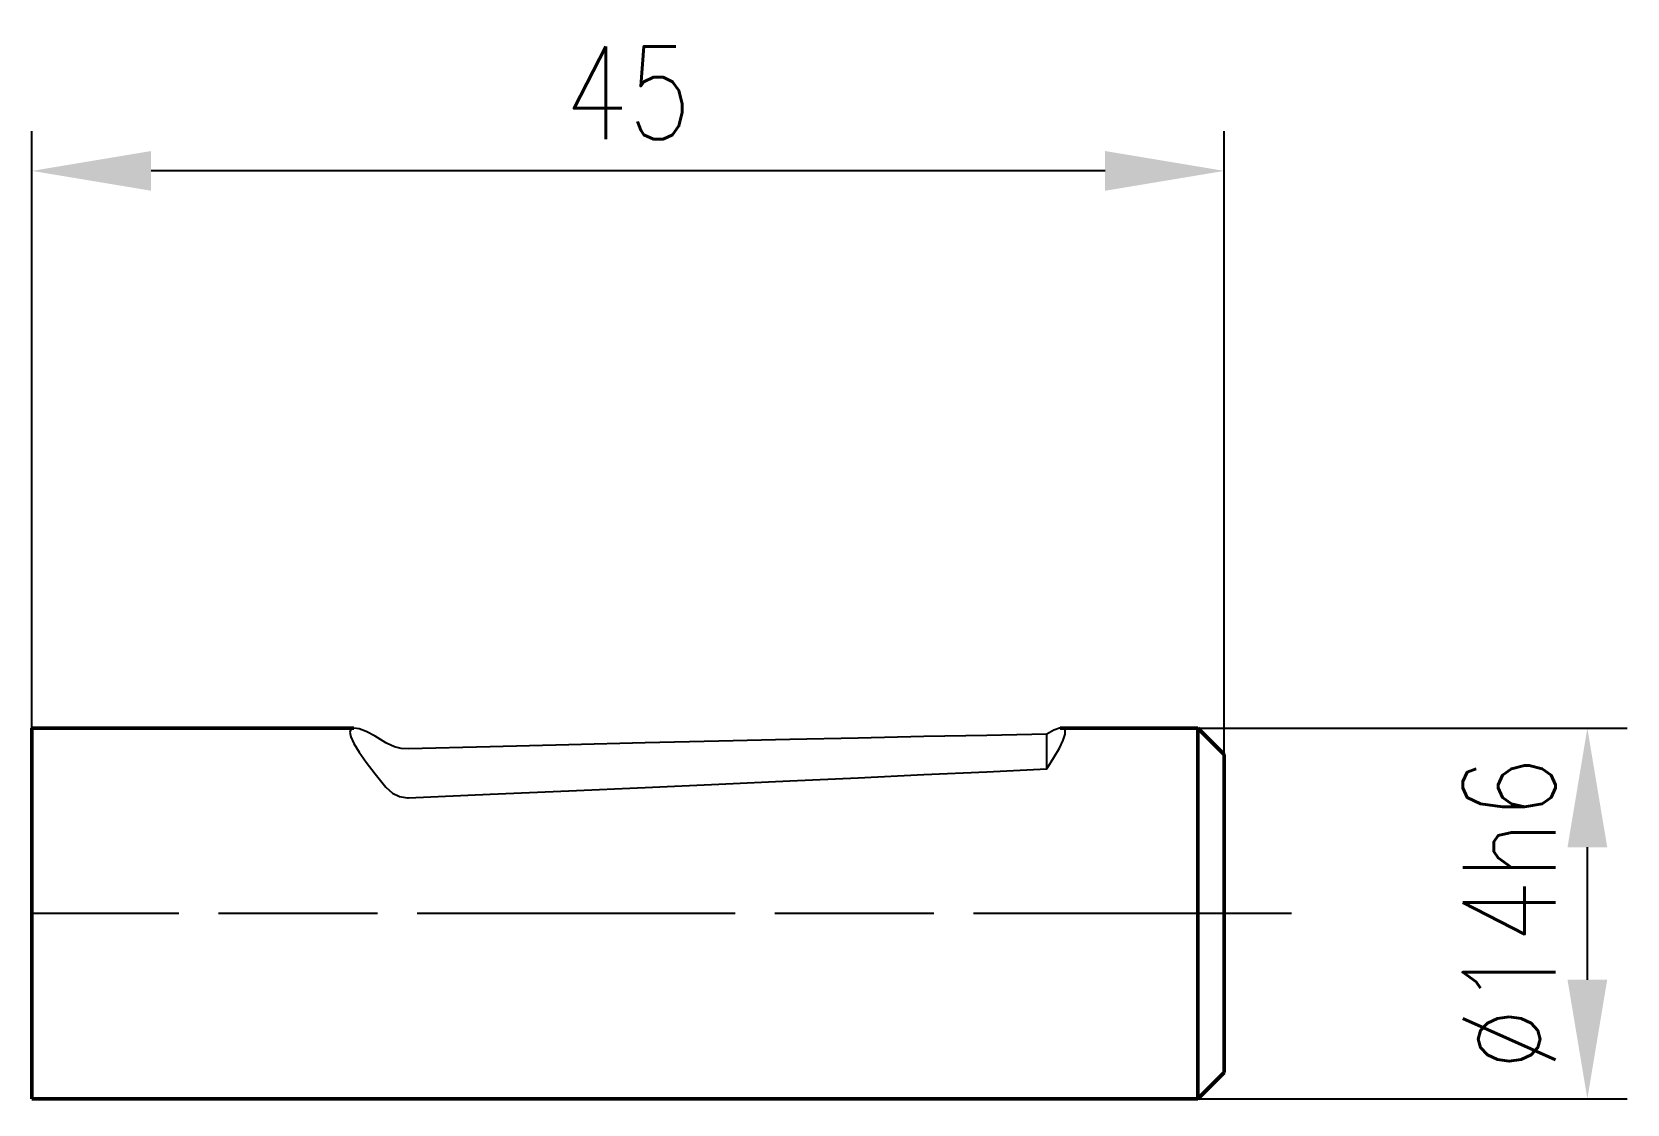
# Model space of a CAD drawing. Header units: millimetres. Extents: x 0 to 60.2, y -7.2 to 33.3.
import ezdxf

# ---------------------------------------------------------------- set-up
doc = ezdxf.new("R2010")
doc.units = ezdxf.units.MM
doc.header["$LTSCALE"] = 2
doc.linetypes.add('LONGDASH_DASH', pattern=[10.5, 6, -0.75, 3, -0.75])
for name, color, linetype, lineweight in [('1', 4, 'Continuous', 50), ('SK1', 4, 'Continuous', 50), ('SK2', 7, 'Continuous', 25), ('SK4', 2, 'LONGDASH_DASH', 25)]:
    doc.layers.add(name, color=color, linetype=linetype, lineweight=lineweight)
doc.layers.add('101', color=7, linetype='Continuous', true_color=0xffffff)
doc.styles.add('SIMPLEX', font='simplex.shx', dxfattribs={"width": 0.8})
doc.dimstyles.new('WALTER_1', dxfattribs={"dimtxt": 3.5, "dimasz": 4.5, "dimexe": 1.5, "dimexo": 0, "dimgap": 1.2, "dimtad": 1, "dimdec": 3, "dimdsep": 46, "dimtxsty": 'SIMPLEX', "dimcen": 2.5, "dimazin": 2, "dimtfac": 1, "dimtdec": 3, "dimtmove": 0, "dimatfit": 0, "dimfxl": 1.25, "dimtolj": 1, "dimarcsym": 0})

# ---------------------------------------------------------------- blocks, each defined once
blk = doc.blocks.new('*D0')
at = {"layer": 'Defpoints', "color": 0, "transparency": 16777216}
for p in [(44, 7), (58.705, 7), (44, -7)]:
    blk.add_point(p, dxfattribs=at)
at = {"layer": 'SK2', "color": 0, "lineweight": -2, "transparency": 16777216}
for p, q in [((44, 7), (60.205, 7)), ((58.705, -2.5), (58.705, 2.5)), ((44, -7), (60.205, -7))]:
    blk.add_line(p, q, dxfattribs=at)
at = {"layer": 'SK2', "color": 0, "transparency": 16777216}
for points in [[(57.955, 2.5), (59.455, 2.5), (58.705, 7)], [(57.955, -2.5), (59.455, -2.5), (58.705, -7)]]:
    blk.add_solid(points, dxfattribs=at)
at = {"layer": 'SK2', "color": 0, "transparency": 16777216, "insert": (55.755, 0), "char_height": 3.5, "attachment_point": 5, "rotation": 90, "style": 'SIMPLEX'}
blk.add_mtext('\\A1;%%C14h6', dxfattribs=at)
blk = doc.blocks.new('*D1')
at = {"layer": 'Defpoints', "color": 0, "transparency": 16777216}
for p in [(0, 28.031), (0, 7), (45, 6)]:
    blk.add_point(p, dxfattribs=at)
at = {"layer": 'SK2', "color": 0, "lineweight": -2, "transparency": 16777216}
for p, q in [((0, 7), (0, 29.531)), ((45, 6), (45, 29.531)), ((40.5, 28.031), (4.5, 28.031))]:
    blk.add_line(p, q, dxfattribs=at)
at = {"layer": 'SK2', "color": 0, "transparency": 16777216}
for points in [[(4.5, 28.781), (4.5, 27.281), (0, 28.031)], [(40.5, 28.781), (40.5, 27.281), (45, 28.031)]]:
    blk.add_solid(points, dxfattribs=at)
at = {"layer": 'SK2', "color": 0, "transparency": 16777216, "insert": (22.5, 30.981), "char_height": 3.5, "attachment_point": 5, "style": 'SIMPLEX'}
blk.add_mtext('\\A1;45', dxfattribs=at)

msp = doc.modelspace()

# ---------------------------------------------------------------- linework, layer by layer
at = {"layer": '1'}
for p, q in [((0, 7), (0, -7)), ((44, 7), (38.8064, 7))]:
    msp.add_line(p, q, dxfattribs=at)
at = {"layer": '101', "color": 4, "linetype": 'Continuous', "lineweight": 25}
for p, q in [((12.0389, 6.9596), (12, 6.8472)), ((12, 6.8472), (12.0389, 6.6638)), ((12.1553, 6.9999), (12.0389, 6.9596)), ((12.0389, 6.6638), (12.1553, 6.4112)), ((12.3479, 6.9676), (12.1553, 6.9999)), ((12.6147, 6.863), (12.3479, 6.9676)), ((12.953, 6.6872), (12.6147, 6.863)), ((13.3592, 6.4421), (12.953, 6.6872)), ((33.6663, 6.6742), (31.1903, 6.6205)), ((36.0375, 6.724), (33.6663, 6.6742)), ((38.3023, 6.7697), (36.0375, 6.724)), ((38.5749, 6.9176), (38.3023, 6.7697)), ((38.3023, 5.461), (38.3023, 6.7697)), ((38.7819, 6.9913), (38.5749, 6.9176)), ((38.9212, 6.9899), (38.7819, 6.9913)), ((38.9912, 6.9134), (38.9212, 6.9899)), ((38.9212, 6.5392), (38.9912, 6.7626)), ((38.9912, 6.7626), (38.9912, 6.9134)), ((12.1553, 6.4112), (12.3479, 6.0922)), ((12.3479, 6.0922), (12.6147, 5.71)), ((13.4125, 6.4101), (13.3592, 6.4421)), ((13.6823, 6.2919), (13.4125, 6.4101)), ((13.9354, 6.2329), (13.6823, 6.2919)), ((14.2195, 6.2156), (13.9354, 6.2329)), ((17.2914, 6.2927), (14.2195, 6.2156)), ((20.2682, 6.366), (17.2914, 6.2927)), ((23.1482, 6.4354), (20.2682, 6.366)), ((25.9297, 6.501), (23.1482, 6.4354)), ((28.6109, 6.5627), (25.9297, 6.501)), ((31.1903, 6.6205), (28.6109, 6.5627)), ((38.5749, 5.8849), (38.7819, 6.2456)), ((38.7819, 6.2456), (38.9212, 6.5392)), ((12.6147, 5.71), (12.953, 5.2686)), ((36.0375, 5.352), (38.3023, 5.461)), ((38.3023, 5.461), (38.5749, 5.8849)), ((12.953, 5.2686), (13.3592, 4.7726)), ((23.1482, 4.76), (25.9297, 4.8844)), ((25.9297, 4.8844), (28.6109, 5.0059)), ((28.6109, 5.0059), (31.1903, 5.1244)), ((31.1903, 5.1244), (33.6663, 5.2398)), ((33.6663, 5.2398), (36.0375, 5.352)), ((13.3592, 4.7726), (13.6126, 4.5442)), ((13.6126, 4.5442), (13.8744, 4.417)), ((13.8744, 4.417), (14.1801, 4.369)), ((14.1801, 4.369), (14.2195, 4.3699)), ((14.2195, 4.3699), (17.2914, 4.5027)), ((17.2914, 4.5027), (20.2682, 4.6327)), ((20.2682, 4.6327), (23.1482, 4.76))]:
    msp.add_line(p, q, dxfattribs=at)
at = {"layer": 'SK1'}
for p, q in [((0, 7), (12.1547, 7)), ((44, 7), (44, -7)), ((45, 6), (44, 7)), ((45, 6), (45, -6)), ((44, -7), (45, -6)), ((44, -7), (0, -7))]:
    msp.add_line(p, q, dxfattribs=at)
at = {"layer": 'SK4'}
msp.add_line((47.5395, 0), (0, 0), dxfattribs=at)

# ---------------------------------------------------------------- dimensions: what is measured, and where the dimension line sits
at = {"layer": 'SK2'}
dim = msp.add_linear_dim(base=(0, 28.0306), p1=(45, 6), p2=(0, 7), angle=180, dimstyle='WALTER_1', dxfattribs=at)
dim.commit()
dim.dimension.update_dxf_attribs({"geometry": '*D1', "text_midpoint": (22.5, 28.0306), "dimtype": 128})
dim = msp.add_linear_dim(base=(58.7046, 7), p1=(44, -7), p2=(44, 7), angle=90, text='%%C<>h6', dimstyle='WALTER_1', dxfattribs=at)
dim.commit()
dim.dimension.update_dxf_attribs({"geometry": '*D0', "text_midpoint": (55.7546, 0)})

doc.saveas('drawing.dxf')
